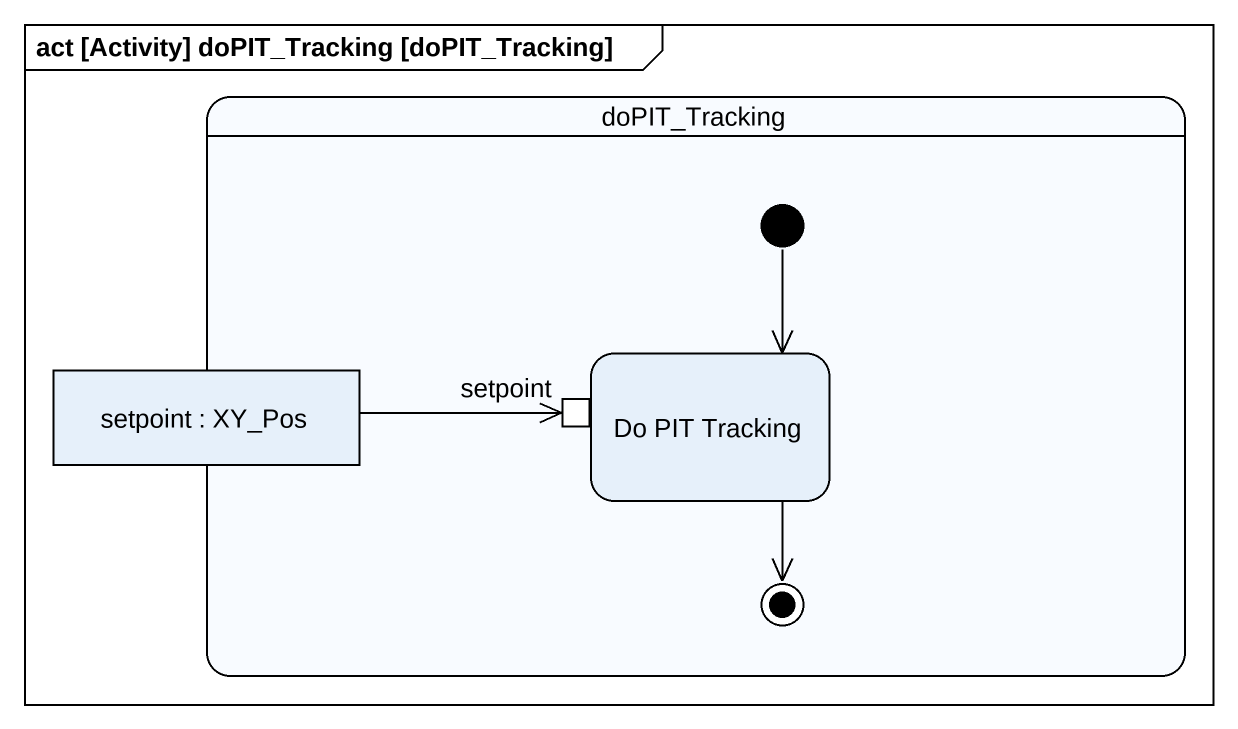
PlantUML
@startuml
mainframe act [Activity] doPIT_Tracking [doPIT_Tracking]
hide empty description
state doPIT_Tracking {
  state "Do PIT Tracking" as Do_PIT_Tracking {
    state "setpoint" as setpoint_2 <<inputPin>>
  }
  state "setpoint : XY_Pos" as setpoint <<object>>
  [*] --> Do_PIT_Tracking
  Do_PIT_Tracking --> [*]
}
setpoint -right-> setpoint_2
@enduml
